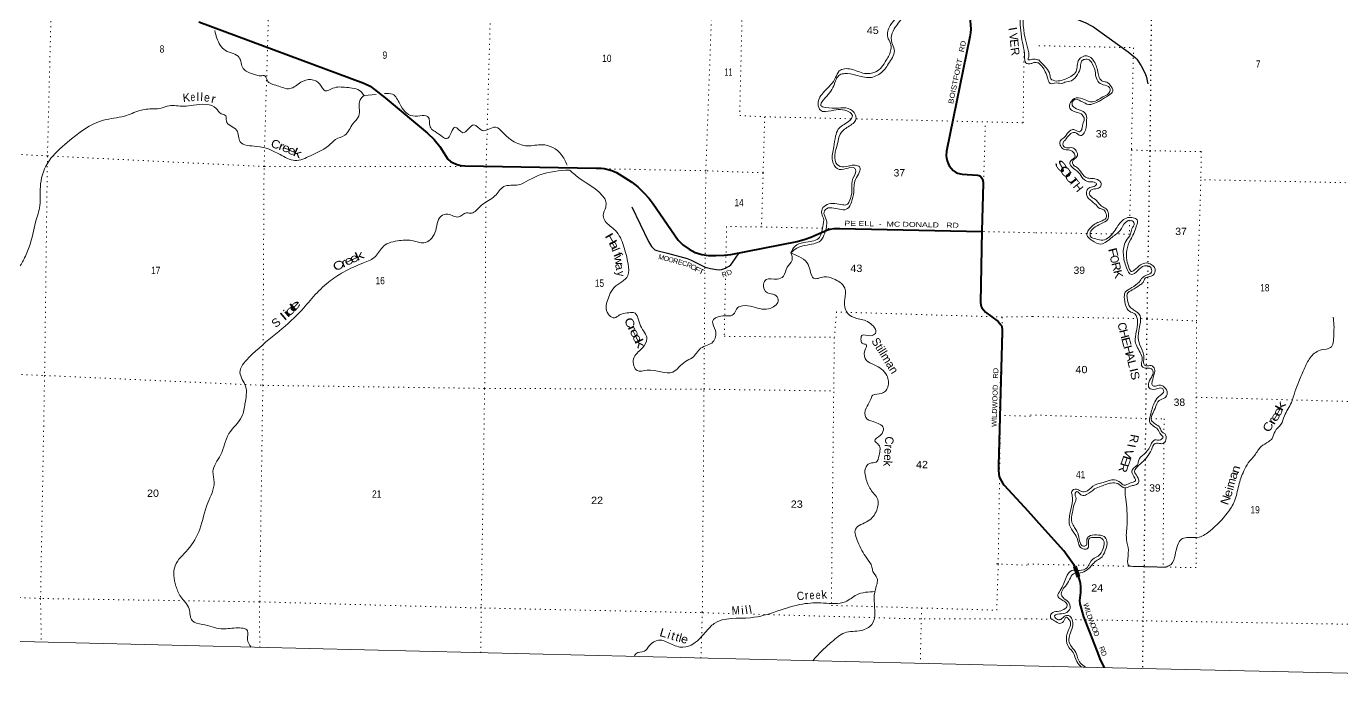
# Model space of a CAD drawing. Header units: feet. Extents: x -757852 to -501257, y -360805 to -170898.
# Drawn here: x -560732 to -529274, y -360805 to -344795 of the extents above; entities that cross this region are included whole.
import ezdxf
from ezdxf.enums import TextEntityAlignment as Align

# ---------------------------------------------------------------- set-up
doc = ezdxf.new("R2010")
doc.units = ezdxf.units.FT
doc.header["$LTSCALE"] = 80
doc.linetypes.add('DOTTED', pattern=[1.5, 0.3, -1.2])
for name, color, linetype, lineweight in [('26', 7, 'Continuous', 40), ('27', 7, 'Continuous', 13), ('29', 7, 'Continuous', 25), ('39', 7, 'Continuous', 13), ('4', 7, 'Continuous', 13), ('41', 7, 'Continuous', 13), ('6', 7, 'DOTTED', 25), ('61', 7, 'Continuous', 13), ('7', 7, 'DOTTED', 13)]:
    doc.layers.add(name, color=color, linetype=linetype, lineweight=lineweight)
doc.layers.add('30', color=7, linetype='Continuous')

msp = doc.modelspace()

# ---------------------------------------------------------------- linework, layer by layer
at = {"layer": '26'}
for points in [[(-538282.47, -343200.97), (-538146.57, -344865.46), (-538151.06, -344953.03), (-538164.52, -345049.79), (-538728.1, -347779.05), (-538730.24, -347889.56), (-538725.67, -347937.57), (-538709.42, -348012.79), (-538689.11, -348072.45), (-538659.41, -348134.18), (-538609.15, -348198.19), (-538561.94, -348242.64), (-538517.76, -348273.63), (-538462.93, -348303.35), (-538349.52, -348327.87), (-537980.46, -348355.85), (-537942.01, -348365.08), (-537914.59, -348381.08), (-537880.2, -348427.41), (-537859.76, -348486.24), (-537852.17, -348556.95), (-537876.28, -349688.68)], [(-556608.28, -344686.43), (-552664.05, -346154.11), (-552512.17, -346223.53), (-552403.4, -346303.2), (-552148.57, -346508.38), (-551134.02, -347353.05), (-550977.95, -347502.78), (-550844.62, -347671.89), (-550651.11, -347971.56), (-550588.44, -348029.56), (-550510.76, -348070.71), (-550505.48, -348070.71), (-550405.67, -348111.86), (-550341.7, -348125.57), (-550248.11, -348133.28), (-547099.83, -348189.04), (-546982.81, -348189.04), (-546916.26, -348195.93), (-546729.57, -348242.16), (-546619.9, -348287.88), (-546489.77, -348368.98), (-546253.29, -348519.3), (-546108.13, -348635.37), (-545952.24, -348788.27), (-545838.53, -348909.7), (-545741.06, -349038.26), (-545141.42, -349905.74), (-545027.47, -350018.46), (-544880.95, -350123.15), (-544739.59, -350201.35), (-544575.41, -350251.58), (-544419.73, -350274.51), (-544240.5, -350278.45), (-544041.2, -350270.81), (-543880.54, -350251.65), (-542299.55, -349941.06), (-542105.33, -349888.16), (-541972.59, -349839.05), (-541587.22, -349670.8), (-541518.19, -349646.32), (-541408.66, -349628), (-541279.76, -349634.07), (-537875.83, -349704.09)], [(-537876.28, -349688.68), (-537912.8, -351402.91), (-537906.6, -351459.34), (-537897.46, -351493.63), (-537879.18, -351530.21), (-537833.49, -351585.08), (-537789.29, -351627.97), (-537490.91, -351854.65), (-537422.24, -351932.57), (-537413.1, -351950.85), (-537403.96, -351985.15), (-537392.54, -352056.02), (-537390.59, -352113.13), (-537484.27, -355301.71), (-537480.5, -355410.9), (-537474.73, -355507.02), (-537462.22, -355559.5), (-537439.38, -355621.22), (-537411.96, -355676.09), (-537377.4, -355733.25), (-537345.7, -355772.1), (-536773.75, -356390.64)], [(-534944.43, -360132.71), (-535036.41, -359962.7), (-535123.19, -359731.56), (-535291.55, -359303.55), (-535438.81, -358916.24), (-535527.7, -358606.69), (-535535.83, -358527), (-535513.05, -358333.79), (-535515.83, -358190.56), (-535523.1, -358114.18), (-535528.56, -358087.81), (-535540.2, -358045.82), (-535633.98, -357763.19), (-535655.8, -357713.18), (-535677.77, -357672.8), (-535920.82, -357343.45), (-536440.95, -356762.29), (-536773.75, -356390.64)]]:
    msp.add_lwpolyline(points, dxfattribs=at)
at = {"layer": '29'}
for points in [[(-536481.25, -343984.32), (-536267.45, -344316.11), (-536227.31, -344360.72), (-536210.59, -344376.35), (-536169.34, -344400.88), (-535393.38, -344713.18), (-535258.48, -344782.34), (-535212.77, -344809.11), (-535148.1, -344855.95), (-534381.06, -345404.71), (-534202.68, -345551.94), (-534174.81, -345580.95), (-534139.13, -345625.57), (-534073.36, -345743.79), (-533985.28, -345908.87), (-533952.95, -345984.71), (-533908.35, -346167.63)], [(-546248.42, -349112.56), (-545850.71, -349940.51), (-545776.79, -350064.52), (-545718.19, -350125.8), (-545696.89, -350141.79), (-545655.81, -350156.4), (-545397.37, -350221.11), (-544930.73, -350345.26), (-544844.6, -350378.92), (-544563.91, -350525.22), (-544493.03, -350554.77), (-544370.52, -350584.08), (-544229.41, -350611.92), (-544149.46, -350616.05), (-544109.51, -350610.73), (-544058.9, -350597.4), (-544008.3, -350578.75), (-543920.41, -350530.79), (-543883.12, -350501.48), (-543859.97, -350470.35), (-543686.79, -350213.59)]]:
    msp.add_lwpolyline(points, dxfattribs=at)
at = {"layer": '39'}
msp.add_line((-552654.26, -346449.99), (-552366.07, -346422.68), dxfattribs=at)
for points in [[(-536235.96, -333394.73), (-536405.73, -333597.08), (-536473.48, -333828.16), (-536452.01, -334040.01), (-536496.1, -334223.6), (-536553.65, -334259.94), (-536722.05, -334298.73), (-536921.58, -334493.37), (-537076.51, -334806.09), (-537312.44, -335132.28), (-537531.61, -335374.54), (-537586.72, -335587.94), (-537444.98, -335691.07), (-537298.35, -335830.56), (-537298.54, -335963.28), (-537455.31, -336016.52), (-537694.76, -336073.12), (-537948.84, -336209.68), (-538166.41, -336401.72), (-538169.44, -336560.49), (-537951.33, -336893.38), (-537706.6, -336826.87), (-537467.38, -336713.95), (-537274.86, -336740.3), (-537213.44, -336899.15), (-537233.46, -336958.83), (-537339.71, -336943.32), (-537393.14, -337040.13), (-537381.6, -337247.64), (-537405.99, -337381.59), (-537641.19, -337621.33), (-537878.68, -337803.6), (-538145.86, -337848.31), (-538623.69, -337927.35), (-539060.58, -337985.59), (-539365.56, -338076.26), (-539738.47, -338339.69), (-539933.75, -338464.08), (-540261.91, -338903.92), (-540270.62, -339114.79), (-540050.92, -339236.54), (-539951.94, -339354.37), (-539766.7, -339483.05), (-539470.59, -339544.93), (-539262.87, -339599.92), (-539050.17, -339624.91), (-538926.03, -339838.08), (-539035.69, -339993.4), (-539348.94, -340154.19), (-539492.81, -340308.4), (-539631.92, -340376.29), (-539922.4, -340517.7), (-540234.03, -340690.61), (-540406.15, -340910.27), (-540393.78, -341091.66), (-540199.99, -341204.52), (-540031.67, -341485.49), (-539972.65, -341974.06), (-539911.61, -342144.97), (-539660.04, -342404.5), (-539598.68, -342565.35), (-539739.64, -342814.84), (-539854.37, -342968.65), (-539898.54, -343002.09), (-540008.46, -343038.75), (-540120.52, -343206.05), (-540086.18, -343329.84), (-539801.17, -343487.89), (-539641, -343708.26), (-539649.67, -343981.47), (-539736.07, -344292.39), (-539928.92, -344593.83), (-540073.61, -344774.16), (-540130.83, -345053.85), (-540065.13, -345204.79), (-540055.63, -345349.89), (-540164.46, -345605.79), (-540419.04, -345885.12), (-540690.05, -345920.58), (-541005.08, -345819.88), (-541290.42, -345862.92), (-541378.08, -346022.97), (-541642.18, -346348.25), (-541796.99, -346656.95), (-541739.14, -346801.61), (-541479.72, -346814.03), (-541059.6, -346839.71), (-540975.76, -346926.89), (-541066.87, -347068.73), (-541314.56, -347257.79), (-541380.27, -347424.59)], [(-536238.68, -333543.44), (-536351.11, -333653.14), (-536399.1, -333832.58), (-536384.21, -333997.97), (-536408.95, -334206.31), (-536553.64, -334386.64), (-536612.18, -334390.78), (-536655.94, -334373.27), (-536767.58, -334464.17), (-536929.9, -334692.19), (-537114.09, -335038.15), (-537314.38, -335256.9), (-537470.7, -335422.77), (-537472.84, -335553.42), (-537309.16, -335663.29), (-537201.74, -335912.05), (-537254.43, -336033.08), (-537502, -336091.43), (-537753.04, -336195.91), (-538104.43, -336415.79), (-538048.98, -336572.44), (-537946.23, -336698.44), (-537959.64, -336740.24), (-537874.72, -336793.26), (-537659.12, -336663.5), (-537413.44, -336601.07), (-537173.72, -336663.14), (-537113.13, -336848.1), (-537114.4, -337014.98), (-537194.72, -337070.69), (-537264.94, -337062.39), (-537268.51, -337174.89), (-537285.01, -337377.47), (-537488.08, -337620.25), (-537643.51, -337758), (-537805.25, -337849.51), (-538085.98, -337928.68), (-538534.14, -338024.77), (-538925.8, -338054.31), (-539192.66, -338085.88), (-539399.51, -338193.81), (-539707.52, -338443.25), (-539827.63, -338483.61), (-540044.27, -338709.87), (-540175.1, -338961.03), (-540152.9, -339086.43), (-539940.36, -339179.79), (-539816.25, -339330.61), (-539500.26, -339401.18), (-539224.84, -339480.49), (-538974.17, -339514.76), (-538836.9, -339758.52), (-538809.96, -339988.64), (-539009.78, -340128.98), (-539288.32, -340274.8), (-539383.1, -340342.12), (-539292.59, -340409.4), (-539108.15, -340499.84), (-538931.67, -340650.35), (-538725.4, -340758.03), (-538665.74, -340842.97), (-538677.02, -341066.84), (-538693.13, -341257.36), (-538690.85, -341502.78), (-538670.33, -341644.12), (-538480.93, -341678.51), (-538300.89, -342110.12), (-538265.12, -342493.93), (-538373.09, -342659.36), (-538406.26, -342752.8), (-538234.15, -342850.89), (-537898.46, -342998.51), (-537856.27, -343128.58), (-537917, -343265.38), (-537878.48, -343447.62), (-537644.01, -343865.46), (-537540.85, -343915.06), (-537568.8, -343843.77), (-537631.44, -343723.09), (-537573.07, -343533.93), (-537389.31, -343455.42), (-537158.94, -343621.75), (-536972.59, -343778.62), (-536830, -343983.32), (-536827.09, -344207.66), (-536889.25, -344579.69), (-536771.08, -345361.79), (-536757.75, -345513.05), (-536768.35, -345593.14), (-536667.37, -345584.35), (-536550.87, -345594.16), (-536511.61, -345604.04)], [(-542445.61, -350213.55), (-542304.97, -350097.44), (-541898.94, -349995.97), (-541739.52, -349922.7), (-541637.14, -349743.02), (-541596.05, -349442.23), (-541624.9, -349357.3), (-541658.37, -349269.74), (-541592.36, -349157.25), (-541416.68, -349142.83), (-541090.8, -349155.4), (-540997.17, -348997.55), (-540943.44, -348764), (-540899.41, -348455.73), (-540805.41, -348159.13), (-540910.83, -348117.51), (-541179.96, -348157.05), (-541339.32, -348101.62), (-541396.82, -347882.56), (-541329.36, -347597.17), (-541268.02, -347377.95), (-541074.91, -347195.17), (-540891.99, -347016.08), (-540906.59, -346905), (-541073.14, -346758.83), (-541310.5, -346749.13), (-541626.19, -346732.87), (-541729.66, -346693.32), (-541666.85, -346554.58), (-541420.42, -346214.66), (-541275.12, -345951.9), (-541161.49, -345925.42), (-540890.7, -345960.33), (-540558.31, -346021.38), (-540282.61, -345901.6), (-540089.41, -345652.46), (-539973.01, -345348.55), (-540032.36, -345187.76), (-540023.14, -344960.81), (-539908.06, -344761.42), (-539683.88, -344424.8), (-539561.52, -344123.09), (-539558.95, -343724.99), (-539730.11, -343470.08), (-540015.5, -343324.08), (-540039.3, -343248.9), (-539980.61, -343176.4), (-539815.36, -343062.77), (-539661.62, -342835.5), (-539524.36, -342698.48), (-539536.7, -342452.73), (-539740.62, -342214.86), (-539863.43, -342086.2), (-539896.94, -341809.6), (-540014.4, -341258.8), (-540181.57, -341068.37), (-540326.47, -341001.33), (-540270.17, -340814.12), (-539963.72, -340677.24), (-539706.23, -340496.55), (-539482.61, -340431.4), (-539285.97, -340518.21), (-539102.49, -340638.78), (-538879.03, -340768.69), (-538723.1, -340966.93), (-538781.85, -341260.52), (-538750.48, -341414.38), (-538790.55, -341598.09), (-538736.16, -341724.54), (-538519.4, -341812), (-538369.73, -342133.08), (-538327.65, -342433.59), (-538426.26, -342621.44), (-538502.84, -342749.67), (-538450.2, -342868.02), (-538171.77, -342979.6), (-537956.29, -343107.24), (-537971.36, -343201.27), (-537979.69, -343400.09), (-537841.13, -343730.37), (-537658.02, -343989.69), (-537510.89, -343986.41), (-537445.5, -343829.66), (-537522.37, -343776.89), (-537557.41, -343675.21), (-537503.73, -343570.36), (-537327.5, -343602.22), (-537160.12, -343722.27), (-537032.72, -343832.98), (-536917.2, -343937.27), (-536912.72, -344176.73)], [(-536912.72, -344176.73), (-536961.23, -344689.98), (-536894.45, -345251.21), (-536856.4, -345511.86), (-536827.24, -345671.68), (-536698.85, -345687.9), (-536633.58, -345661.86), (-536523.24, -345672.09)], [(-556225.85, -344898.93), (-556173.56, -345077.07), (-555969.4, -345371.26), (-555638.44, -345540.86), (-555544.05, -345803.34), (-555441.98, -345887.09), (-555248.67, -345951.67), (-555130.66, -345977.61), (-555024.02, -345981.07), (-554970.94, -346085.35), (-554731.38, -346215.78), (-554427.47, -346285.96), (-554164.83, -346133.59), (-553925.12, -346068.96), (-553715.17, -346180.33), (-553583.26, -346339.45), (-553402.03, -346276.95), (-553077.14, -346257.31), (-552731.74, -346352.96), (-552654.26, -346449.99)], [(-534113.9, -350911.38), (-534039.06, -350806.7), (-533927.01, -350741.09), (-533822.89, -350671.27), (-533850.17, -350554.08), (-533988.08, -350526.64), (-534153.49, -350639.18), (-534304.36, -350731.98), (-534418.94, -350570.49), (-534495.49, -350249.18), (-534431.45, -349927.24), (-534322.98, -349761.09), (-534291.81, -349635.26), (-534236.56, -349510.01), (-534305.1, -349438.03), (-534444.82, -349484.89), (-534569.93, -349674.76), (-534762.65, -349836.87), (-535031.79, -350003.17), (-535244.56, -349915.66), (-535365.89, -349784.14), (-535273.14, -349603.54), (-535046.79, -349462.33), (-534904.04, -349373.35), (-534921.04, -349246.36), (-534985.58, -349174.48), (-535061.27, -349148.54), (-535177.06, -349037.25), (-535326.73, -348915.1), (-535379.28, -348763.14), (-535322.6, -348662.03), (-535195.13, -348622.92), (-535137.46, -348564.03), (-535196.66, -348520.41), (-535311.02, -348515.64), (-535384.7, -348489.75), (-535457.8, -348439.77), (-535568.65, -348290.42), (-535722.29, -348166.16), (-535773.9, -348058.43), (-535717.71, -347977.41), (-535654.13, -347922.68), (-535679.79, -347821.6), (-535776.63, -347756.98), (-535896.77, -347742.03), (-535991.32, -347665.4), (-536006.31, -347538.46), (-535918.01, -347458.21), (-535810.37, -347326.2), (-535680.35, -347265.04), (-535545.03, -347316.52), (-535484.82, -347235.6), (-535484.67, -347229.58), (-535436.63, -346987.62), (-535504.54, -346889.54), (-535669.83, -346831.3), (-535774.4, -346754.44), (-535756.99, -346616.22), (-535627.81, -346506.83), (-535408.09, -346556.33), (-535266.65, -346603.95), (-534988.59, -346484.08), (-534816.68, -346351.6), (-534826.43, -346256.93), (-534975.51, -346193.06), (-535103.98, -346107.58), (-535158.44, -345951.56), (-535161.53, -345913.31), (-535230.68, -345700.67), (-535310.54, -345598.28), (-535424.71, -345585.48), (-535494.02, -345628.01), (-535521.42, -345763.98), (-535594.1, -345945.06), (-535736.35, -346096.34), (-535893.88, -346132.72), (-535946.66, -346155.56), (-536099.15, -346149.87), (-536248.03, -346160.34), (-536301.6, -346050.55), (-536361.74, -345880.32), (-536442.97, -345751.78), (-536523.24, -345672.09)], [(-536520.92, -345593.84), (-536341.48, -345790.4), (-536251.14, -345957.33), (-536229.34, -346052.29), (-536177.93, -346085.68), (-535849.49, -346041.37), (-535626.52, -345873.96), (-535555.37, -345590.37), (-535370.42, -345500.4), (-535198.82, -345629.11), (-535099.45, -345920.83), (-535056.35, -346048.45), (-534941.69, -346123.55), (-534919.61, -346124.08), (-534815.03, -346200.95), (-534748.29, -346347.22), (-534851.13, -346447.21), (-535038.77, -346565.24), (-535134.42, -346617.18), (-535318.29, -346662.98), (-535509.13, -346582.02), (-535666.97, -346548.07), (-535723.65, -346649.18), (-535659.7, -346745.15), (-535488.69, -346815.58), (-535386.65, -346914.49), (-535376.4, -347071.45), (-535431.2, -347343.38), (-535519.17, -347409.57), (-535651.94, -347336.05), (-535779.62, -347383.2), (-535889.31, -347517.17), (-535938.99, -347578.26), (-535936.64, -347646.63), (-535853.55, -347698.87), (-535708.98, -347700.35), (-535622.42, -347774.77), (-535595.09, -347889.95), (-535661.22, -347966.71), (-535711.15, -348037.84), (-535698.65, -348102.44), (-535619.78, -348162.61), (-535519.75, -348261.46), (-535404.64, -348400.87), (-535278.86, -348432.03), (-535148.74, -348449.24), (-535036.28, -348532.32), (-535042.68, -348630.62), (-535150.28, -348678.25), (-535269.58, -348711.54), (-535309.57, -348786.92), (-535267.31, -348866.3), (-535133.16, -348965.98), (-535053.25, -349066.36), (-534986.17, -349116.2), (-534889.28, -349178.81), (-534851.57, -349280.18), (-534866.73, -349408.41), (-535032.14, -349520.95), (-535209.35, -349623.16), (-535286.15, -349725.79), (-535276.54, -349826.48), (-535157.38, -349881.59), (-534985.24, -349905.84), (-534717.28, -349705.36), (-534520.07, -349440.88), (-534387.8, -349369.74), (-534261.35, -349372.79), (-534166.12, -349421.3), (-534179.57, -349561.62), (-534248.42, -349750.83), (-534324.34, -349899.69), (-534412.67, -350146.7), (-534410.44, -350385.85), (-534355.1, -350588.1), (-534308.53, -350655.53), (-534237.55, -350627.11), (-534087.9, -350502.13), (-533940.16, -350455.46), (-533828.54, -350490.31), (-533751.96, -350562.48), (-533755.66, -350715.09), (-533863.65, -350778.78), (-533973.11, -350820.35), (-534025.78, -350921.54), (-534107.72, -350987.88), (-534281.11, -351098.22), (-534403.98, -351195.72), (-534402.25, -351290.19), (-534331.29, -351510.91), (-534250.46, -351573.13)], [(-561093.87, -350850.18), (-560928.83, -350600.13), (-560792.73, -350373.27), (-560655.65, -350051.93), (-560508.45, -349475.51), (-560409.44, -349084.56), (-560390.91, -348564.3), (-560188.15, -348013.82), (-559749.08, -347569.53), (-558886.31, -347038.42), (-558385.78, -346942.02), (-558019.1, -346811.11), (-557864.97, -346777.9), (-557507.64, -346751.27), (-557318.61, -346697.06), (-556966.45, -346706.46), (-556732.04, -346681.88), (-556188.76, -346761.82), (-556073.82, -346884.19), (-555960.67, -346936.12), (-555948.46, -347059.19), (-555703.72, -347280.29), (-555615.88, -347558.64), (-555224.53, -347665.84), (-554660.81, -347863.09), (-554308.77, -348003.2), (-553934.61, -347890.63), (-553454.3, -347606.55), (-553336.17, -347501.79), (-553115.37, -347398.33), (-552919.39, -347125.15), (-552782.75, -346944.56), (-552746.23, -346555.61), (-552653.69, -346449.94)], [(-552164.3, -346403.24), (-551972.55, -346419.79), (-551800.56, -346648.59), (-551487.5, -346938.26), (-551111.96, -346972.55), (-551061.59, -347225.56), (-550955.55, -347311.45), (-550778.24, -347435.84), (-550683, -347481.16), (-550474.82, -347204.35), (-550295.81, -347338.85), (-550031.96, -347148.31), (-549826.86, -347285.67), (-549512.2, -347207.38), (-549315.52, -347356.54), (-549101.57, -347532.39), (-548746.95, -347654.49), (-548391.56, -347625.78), (-547939.78, -347859.62), (-547801.11, -348113.99)], [(-541380.27, -347424.59), (-541422.64, -347680.62), (-541451.2, -348009.51), (-541342.39, -348198.05), (-541122.89, -348199.12), (-540951.24, -348175.06), (-540902.01, -348220.36), (-540963.1, -348431.55), (-540985.98, -348708.33), (-541049.1, -348983.8), (-541107.93, -349060.33), (-541202.68, -349063.29), (-541581.19, -349059.07), (-541699.38, -349165.85), (-541698, -349312.7), (-541669.48, -349387.14), (-541682.4, -349582.68), (-541788.22, -349870.85), (-542135.29, -349965.63), (-542353.29, -350059.75), (-542445.61, -350213.55)], [(-547738.31, -348232.89), (-548452.81, -348349.78), (-548718.7, -348477.91), (-548957.74, -348584.8), (-549311.62, -348629.64), (-549526.13, -348851.95), (-549837.08, -349067.11), (-549976.35, -349203.37), (-550082.95, -349262.25), (-550205.68, -349258.28), (-550394.03, -349354.74), (-550651.8, -349290.08), (-550814.41, -349337.1), (-550959.89, -349732.58), (-551225.33, -349973.34), (-551479.52, -349922.88), (-551805.72, -349920.35), (-552188.63, -350054.75), (-552379.62, -350297.93), (-552664.46, -350451.6), (-553146.81, -350673.27), (-553504.87, -350913.05), (-553864.29, -351259.36), (-554186.06, -351625), (-555409.1, -352719.59), (-555621.9, -353078.71), (-555489.25, -353404.77), (-555502.45, -353820.62), (-555576.53, -354123.9), (-555885.68, -354536.2), (-556087.24, -355048.51), (-556269, -355444.83), (-556240.82, -355699.13), (-556393.51, -356194.92), (-556584.55, -356820.2), (-556867.96, -357309.75), (-557174.27, -357696), (-557153.42, -358181.33), (-557038.66, -358436.42), (-556840.42, -358726.4), (-556764.77, -359008.38), (-556521.93, -359098.7), (-556074.05, -359201.7), (-555717.03, -359185.11), (-555439.28, -359254.44), (-555443.7, -359457.41), (-555353.06, -359647.37)], [(-547738.31, -348232.89), (-547710.77, -348259.19), (-547441.63, -348473.03), (-546870, -349118.99), (-546934.85, -349322.01), (-546888.7, -349454.23), (-546642.14, -349681.42), (-546448.14, -350041.64), (-546341.19, -350479.49), (-546345.97, -350756.85), (-546673.23, -351041.87), (-546787.87, -351227.19), (-546847.55, -351394.19), (-546864.54, -351548.48), (-546661.98, -351766.2), (-546542.99, -351697.66), (-546360.26, -351651.3), (-546206.9, -351642.19), (-546041.74, -351959.25), (-545888.27, -352263.86), (-546000.22, -352491.5), (-546211.85, -352750.1), (-546122.06, -353030.53), (-545886.09, -353020.08), (-545273.26, -353066.07), (-544969.08, -352810.47), (-544807.14, -352721.2), (-544604.64, -352496.49), (-544309.81, -352345.16), (-544252.72, -352069.49), (-544318.46, -351856.21), (-544120.91, -351723.85), (-543823.74, -351689.23), (-543711.75, -351523.93), (-543607.67, -351481.05), (-543348.7, -351507.54), (-542928.71, -351537.24), (-542749.04, -351333.91), (-542831.92, -351216.6), (-543007.7, -351170.68), (-543101.86, -350964.52), (-543037.93, -350853.97), (-542777.75, -350842.29), (-542626.44, -350770.77), (-542537.12, -350558.49), (-542416.89, -350387.42), (-542418.17, -350300.91), (-542444.82, -350212.9)], [(-542442.81, -350219.54), (-542031.57, -350494.43), (-541975.01, -350679.26), (-541908.86, -350816.14), (-541654.26, -350790.2), (-541430.07, -350833.67), (-541275.62, -350917.1), (-541159.24, -351057.62), (-541157.59, -351323.13), (-541095.55, -351652.94), (-540872.03, -351780.84), (-540579.07, -351878.81), (-540424.19, -352139.23), (-540538.72, -352193.84), (-540752.11, -352190.95), (-540767.95, -352309.09), (-540730.07, -352384.72), (-540646.07, -352403.53), (-540676.95, -352551.35), (-540640.08, -352785.82), (-540456.03, -352888.31), (-540152.14, -353149.54), (-540130.63, -353423.73), (-540280.59, -353579.75), (-540487.22, -353617.3), (-540547.77, -353748.07), (-540650.14, -353927.75), (-540653.32, -354154.9), (-540481.09, -354248.96), (-540234.31, -354405.77), (-540301.97, -354570.5), (-540439.29, -354708.83), (-540347.6, -354802.3), (-540337.46, -355054), (-540409.15, -355218.6), (-540561.13, -355247.86), (-540663.54, -355365.2), (-540652.77, -355596.82), (-540538.77, -355876.02), (-540368.92, -356108.77), (-540393.18, -356365.4), (-540596.76, -356624.25), (-540901.04, -356819.52), (-540848.17, -357120.88), (-540631.11, -357516.04), (-540508.91, -357727.13), (-540483.99, -357830.5), (-540384.6, -357998.62), (-540427.22, -358262.7), (-540454.12, -358539.35), (-540510.27, -359102.63), (-540766.49, -359243.14), (-541159.04, -359300.81), (-541465.91, -359514.09), (-541716.88, -359743.26), (-541921.9, -359967.54)], [(-535494.84, -360121.32), (-535611.39, -359987), (-535698.47, -359767.91), (-535798.15, -359654.99), (-535857.07, -359434.57), (-535818.62, -359256.68), (-535755.97, -359075.35), (-535803.67, -358971.73), (-535856.79, -358926.24), (-535927.62, -359031.02), (-536019.06, -359075.03), (-536140.09, -359013.84), (-536234.73, -358941.23), (-536214.18, -358839.26), (-536072.36, -358788.43), (-535918.55, -358739.91), (-535838.03, -358649.43), (-535888.07, -358559.81), (-535993.04, -358499.01), (-536061.3, -358414.99), (-536003.98, -358287.78), (-535861.85, -357975.77), (-535725.33, -357812.3), (-535546.55, -357810.58), (-535364.14, -357742.66), (-535224.6, -357537.07), (-535096.29, -357463.81), (-534979.45, -357283.79), (-534976.49, -357078.93), (-535049.49, -357024.92), (-535173.99, -357023.93), (-535304.94, -357040.86), (-535329.8, -357154.79), (-535344.81, -357276.99), (-535435.77, -357300.91), (-535536.68, -357238.2), (-535594.61, -357059.99), (-535671.49, -356917.49), (-535781.28, -356723.97), (-535763.88, -356420.99), (-535714.86, -356138.88), (-535723.55, -356000.03), (-535731.59, -355917.46), (-535613.9, -355868.06), (-535526.46, -355906.34), (-535400.35, -355923.45), (-535224.51, -355795.08), (-534975.29, -355704.66), (-534704.67, -355642.87), (-534567.58, -355704.45), (-534476.76, -355768.93), (-534337, -355720.06), (-534209.18, -355666.89), (-534271.76, -355514.69), (-534287.25, -355407.82), (-534142.7, -355244.55), (-534140.06, -355218.49), (-533889.39, -354903.07), (-533739.57, -354687.68), (-533604.89, -354682.89), (-533547.08, -354617.99), (-533597.85, -354558.49), (-533677.13, -354432.01), (-533779.65, -354353.18), (-533854.27, -354283.07), (-533840.93, -354064.39), (-533745.65, -353779.37), (-533615.3, -353621.78), (-533530.52, -353521.36), (-533569.1, -353456.13), (-533724.14, -353472.48), (-533880.02, -353440.59), (-533884.98, -353313.89), (-533804.67, -353149.06), (-533787.79, -353032.94), (-533842.73, -352979.37), (-533968.99, -352968.29), (-534061.86, -352905.77), (-534046.99, -352789.6), (-534075.31, -352632.19), (-534210.61, -352331.57), (-534186.99, -352103.09), (-534157.06, -351862.7), (-534222.78, -351674.26), (-534349.78, -351610.92), (-534414.17, -351533.02), (-534469.27, -351320.72), (-534451.23, -351156.4), (-534295.9, -351045.62), (-534113.9, -350911.38)], [(-534250.46, -351573.13), (-534097.3, -351717.47), (-534098.55, -351934.44), (-534131.43, -352130.55), (-534144.19, -352242.75), (-534071.56, -352477.58), (-534003.48, -352734.39), (-534004.78, -352870.98), (-533961.6, -352912.21), (-533830.89, -352905.32), (-533748.63, -352991.69), (-533761.69, -353115.95), (-533803.87, -353281.69), (-533808.07, -353372.01), (-533750.64, -353405.54), (-533643.53, -353377.99), (-533516.09, -353423.25), (-533445.28, -353567.62), (-533506.26, -353680.67), (-533638.34, -353743.79), (-533737.45, -353938.3), (-533820.69, -354223.6), (-533734.23, -354302.04), (-533620.05, -354397.22), (-533576.12, -354490.7), (-533506.94, -354536.58), (-533478.43, -354685.95), (-533546.81, -354772.7), (-533665.14, -354765.83), (-533737.69, -354776.13), (-533825.55, -354920.68), (-533934.36, -355100.89), (-534113.57, -355285.44), (-534225.95, -355447.48), (-534162.39, -355559.52), (-534142.25, -355722.75), (-534227.77, -355770.92), (-534328.72, -355792.59), (-534468.33, -355835.43), (-534594.8, -355750), (-534750.58, -355714.1), (-535029.72, -355795.77), (-535181.91, -355860.41), (-535373.95, -355994.41), (-535490.81, -356009.67), (-535559.74, -355953.76), (-535607.14, -355920.47), (-535646.25, -355959.71), (-535627.34, -356090.76), (-535668.88, -356230.4), (-535715.66, -356420.15), (-535727.48, -356658.96), (-535660.2, -356783.15), (-535566.47, -356976.28), (-535446.06, -357228.33), (-535377.23, -357205.88), (-535370.34, -357087.5), (-535323.94, -356996.2), (-535136.3, -356960.54), (-534956.53, -357001.05), (-534890.82, -357107.11), (-534928.44, -357333.25), (-535043.36, -357517.33), (-535143.27, -357579.21), (-535256.5, -357693.01), (-535400.22, -357822.15), (-535566.07, -357870.39), (-535689.05, -357889.52), (-535782.73, -358025.9), (-535889.14, -358190.09), (-535979.98, -358374.76), (-535937.82, -358458.15), (-535811.8, -358561.65), (-535769.33, -358715.38), (-535884.61, -358831.14), (-536074.02, -358856.71), (-536143.29, -358897.23), (-536116.45, -358950.12), (-536023.09, -358992.55), (-535908.54, -358906.91), (-535807.69, -358889.25), (-535719.61, -358983.8), (-535704.91, -359122.79), (-535759.42, -359300.3), (-535799.26, -359452.04), (-535760.56, -359595.62), (-535655.44, -359732.78), (-535589.13, -359897.12), (-535521.69, -360026.74), (-535401.29, -360122.45)], [(-529476.78, -351748.61), (-529459.13, -351931.88), (-529463.31, -352186.95), (-529544.74, -352480.34), (-529754.9, -352533.53), (-530003.77, -352692.28), (-530154.77, -352955.86), (-530301.55, -353293.88), (-530391.75, -353534.82), (-530478.32, -353791.92), (-530642.72, -354111.43), (-530728.08, -354318.33), (-530868.71, -354485.72), (-530939.04, -354652.8), (-531023.23, -354729.12), (-531198.82, -354847.45), (-531354.38, -355050.64), (-531507.54, -355237.82), (-531614.64, -355430.13), (-531737.52, -355776.77), (-531836.96, -356150.09), (-532006.46, -356431.31), (-532422.58, -356861.28), (-532685.31, -357011.66), (-532974.83, -357024.76), (-533108.23, -357059.72), (-533200.35, -357214.21), (-533260.1, -357441.82), (-533355.88, -357664.54), (-533408.94, -357699.43), (-533506.12, -357731.24), (-533692.27, -357723.81), (-533873.26, -357720.69), (-534090.14, -357717.57), (-534307.02, -357709.76), (-534364.81, -357694.44), (-534392.78, -357605.36), (-534375.82, -357320.46), (-534419.91, -357068.25), (-534402.09, -356664.83), (-534409.32, -356383.36), (-534434.42, -356093.43), (-534455.89, -355902.04), (-534450.89, -355833.68)], [(-540434.95, -358314.71), (-540872.43, -358393.07), (-541143.5, -358557.23), (-541664.12, -358588.63), (-542166.39, -358612.58), (-542782.14, -358785.69), (-543411.41, -358940.26), (-544283.93, -359080.92), (-544468.99, -359263.96), (-544768.35, -359557.92), (-545028.94, -359646.01), (-545318.38, -359564.24), (-545609.59, -359474.36), (-545829.33, -359608.01), (-545950.24, -359736.82), (-546153.67, -359800.62), (-546194.66, -359869.72)]]:
    msp.add_spline(points, degree=3, dxfattribs=at)
at = {"layer": '4'}
msp.add_lwpolyline([(-751809.62, -170897.83), (-720494.9, -171910.43), (-689178.81, -172879.95), (-657861.41, -173806.4), (-626542.79, -174689.77), (-595222.97, -175530.05), (-563902.02, -176327.26), (-532580.01, -177081.38), (-501256.99, -177792.41), (-505285.46, -360804.74), (-536860.21, -360087.99), (-568433.95, -359327.81), (-600006.62, -358524.19), (-631578.15, -357677.16), (-663148.48, -356786.69), (-694717.56, -355852.8), (-726285.32, -354875.48), (-757851.71, -353854.74)], close=True, dxfattribs=at)
msp.add_lwpolyline([(-751809.62, -170897.83), (-720494.9, -171910.43), (-689178.81, -172879.95), (-657861.41, -173806.4), (-626542.79, -174689.77), (-595222.97, -175530.05), (-563902.02, -176327.26), (-532580.01, -177081.38), (-501256.99, -177792.41), (-505285.46, -360804.74), (-536860.21, -360087.99), (-568433.95, -359327.81), (-600006.62, -358524.19), (-631578.15, -357677.16), (-663148.48, -356786.69), (-694717.56, -355852.8), (-726285.32, -354875.48), (-757851.71, -353854.74)], close=True, dxfattribs=at)
at = {"layer": '6'}
msp.add_line((-533911.83, -350521.09), (-533915.61, -350733.94), dxfattribs=at)
for points in [[(-533689.09, -337291.16), (-533813.38, -343076.69), (-533862.94, -347769.01), (-533910.71, -350457.88)], [(-533916.74, -350797.13), (-533934.37, -351789.72), (-533949.34, -352914.61)], [(-533950.14, -352974.72), (-533966.1, -354173.88), (-533974.54, -355010.22)], [(-533975.99, -355154.17), (-534001.85, -357717.26), (-534027.29, -359014.6), (-534038.76, -360153.8)]]:
    msp.add_lwpolyline(points, dxfattribs=at)
at = {"layer": '61'}
for p, q in [((-535685.79, -357730.49), (-535614.79, -357706.32)), ((-535605.22, -357967.15), (-535685.79, -357730.49))]:
    msp.add_line(p, q, dxfattribs=at)
msp.add_lwpolyline([(-535600.22, -357956.99), (-535675.63, -357735.48), (-535619.78, -357716.47), (-535544.37, -357937.98)], close=True, dxfattribs=at)
msp.add_lwpolyline([(-535614.79, -357706.32), (-535534.22, -357942.98), (-535605.22, -357967.15)], dxfattribs=at)
at = {"layer": '7'}
for p, q in [((-537871.94, -349714.17), (-537794.33, -347080.72)), ((-536617.98, -349730.73), (-541598.3, -349626.05)), ((-535368.15, -349749.3), (-536617.98, -349730.73)), ((-534769.44, -349758.21), (-535294.62, -349750.4)), ((-536664.87, -351735.95), (-534163.77, -351785.2)), ((-533526.38, -354761.43), (-533546.31, -357732.28)), ((-537527.69, -357650.77), (-536797.65, -357684.47)), ((-535314.36, -357688.03), (-536803.32, -357654.87)), ((-539323.66, -358707.06), (-539351.47, -360029.59)), ((-536194.61, -358976.21), (-536833.95, -358964.88)), ((-535994.85, -358979.75), (-536077.57, -358978.28)), ((-535794.87, -358983.29), (-535894.13, -358981.53)), ((-535380.24, -358990.64), (-535719.26, -358984.63))]:
    msp.add_line(p, q, dxfattribs=at)
for points in [[(-555151.28, -359652.9), (-555151.38, -358559.91), (-555075.65, -353381.97), (-555046.49, -348148.22), (-554888.09, -342713.54), (-554699.3, -336511.63)], [(-549451.7, -336798.28), (-549586.14, -342810.9), (-549735.49, -348149.73), (-549770.93, -353455.29), (-549852.08, -358677.3), (-549864.72, -359780.14)], [(-544598.12, -359905.71), (-544565.24, -358806.35), (-544524.91, -353474.42), (-544481.91, -348249.17), (-544285.03, -342934.38), (-544213.36, -336996.14)], [(-560015.3, -339256.15), (-560093.9, -342633.36), (-560226.89, -347901.96), (-560294.66, -353146.52), (-560391.46, -358480.64), (-560373.41, -359526.01)], [(-538954.43, -342037.02), (-538957.69, -342485.57), (-538972.63, -342899.28), (-543575.45, -342853.37), (-543670.61, -346928.07), (-543073.43, -346959.48), (-541013.26, -347006.79)], [(-536513.36, -345258.06), (-534253.07, -345306.35), (-534302.13, -347742.33), (-534341.45, -349363.44)], [(-540880.23, -347009.85), (-536890.75, -347101.47), (-536874.1, -345413.4)], [(-543073.43, -346959.48), (-543109.93, -348299.65), (-543150.99, -349593.42)], [(-543109.93, -348299.65), (-544481.91, -348249.17), (-549735.49, -348149.73), (-555046.49, -348148.22), (-560224.62, -347893.99), (-565139.12, -347646.28)], [(-534299.5, -347755.29), (-533862.94, -347769.01), (-532630.37, -347792.73), (-532642.63, -348463.51), (-532747.47, -351874.62), (-532752.78, -353666.71), (-532751.12, -357737.4), (-533546.31, -357732.28), (-534001.85, -357717.26), (-535252.84, -357689.41)], [(-505026.3, -349030.96), (-507632.81, -349065.07), (-512817.82, -348873.63), (-518116.9, -348665.38), (-523379.54, -348610.71), (-528692.11, -348544.78), (-532642.63, -348463.51)], [(-534343.1, -349431.18), (-534351.18, -349764.42), (-534665.69, -349759.74)], [(-541692.44, -349624.08), (-543150.99, -349593.42), (-543984.47, -349582.51), (-544006.04, -350609.41)], [(-544010.72, -350832.3), (-544039.64, -352209.12), (-541408.05, -352234.05)], [(-537391.69, -351748.16), (-541352.52, -351626.51), (-541408.05, -352234.05), (-541423.15, -353534.69), (-541478.6, -358644.92), (-537524.59, -358758.94), (-537487.77, -357662.12), (-537435.2, -354102.3)], [(-536664.87, -351735.95), (-537391.69, -351748.16), (-537461.29, -354099.44), (-536712.77, -354121.68)], [(-534071.63, -351787.01), (-533934.37, -351789.72), (-532744.73, -351844.55)], [(-565285.07, -352942.61), (-560294.66, -353146.52), (-555075.65, -353381.97), (-549770.93, -353455.29), (-544524.91, -353474.42), (-541418.55, -353516.74)], [(-532752.78, -353666.71), (-528766.82, -353776.97), (-523435.29, -353889.56), (-518113.46, -353987.86), (-512907.9, -354159.7), (-507754.28, -354237.86), (-505143.21, -354341.93)], [(-536719.95, -354090.83), (-533966.1, -354173.88), (-533869.79, -354176.2)], [(-533838.54, -354176.96), (-533522.51, -354184.59), (-533524.77, -354521.6)], [(-543926.04, -358838.39), (-544590.25, -358819.42), (-549851.03, -358707.5), (-555151.38, -358559.91), (-560391.46, -358480.64), (-565316.21, -358238.63)], [(-536833.95, -358964.88), (-539356.42, -358968.87), (-543365.46, -358854.39)], [(-505259.87, -359642.28), (-507825.91, -359508.29), (-512981.87, -359444.14), (-518343, -359307.73), (-523560.12, -359200.9), (-528889.89, -359098.4), (-534027.29, -359014.6), (-535155.02, -358994.62)]]:
    msp.add_lwpolyline(points, dxfattribs=at)

# ---------------------------------------------------------------- texts
at = {"layer": '27'}
for s, rotation, width, p in [('BOISTFORT   RD', 78.333, 1.2, (-538568.13, -346658.22)), ('PE ELL  -  MC DONALD   RD', 358.95, 1.3, (-541166.86, -349564.07)), ('WILDWOOD   RD', 88.317, 1.1, (-537527.13, -354377.01))]:
    msp.add_text(s, height=120, rotation=rotation, dxfattribs=dict(at, width=width)).set_placement(p)
for s, rotation, width, p in [('W', 286.022, 0.8, (-535433.4, -358681.46)), ('L', 286.022, 1.15, (-535387.48, -358838.69)), ('W', 290.817, 0.9, (-535314.93, -359045.56)), ('D', 291.472, 1.05, (-535193.43, -359345.84)), ('R', 291.472, 1.05, (-535056.91, -359708.83))]:
    msp.add_text(s, height=120, rotation=rotation, dxfattribs=dict(at, width=width)).set_placement(p, align=Align.CENTER)
for s, rotation, p in [('I', 286.022, (-535408.57, -358767.93)), ('D', 290.817, (-535354.45, -358941.14)), ('O', 290.817, (-535274.39, -359145.41)), ('O', 290.817, (-535232.38, -359243.13)), ('D', 290.578, (-535016.74, -359815.95))]:
    msp.add_text(s, height=120, rotation=rotation, dxfattribs=at).set_placement(p, align=Align.CENTER)
at = {"layer": '30'}
for s, rotation, width, p in [('M', 345.943, 0.9, (-545558.48, -350376.64)), ('O', 345.943, 0.85, (-545438.87, -350406.58)), ('O', 345.102, 0.9, (-545327.44, -350436.32)), ('R', 345.102, 0.9, (-545216.06, -350465.96)), ('C', 345.102, 0.9, (-545002.38, -350522.81)), ('R', 338.654, 1.05, (-544898.63, -350562.96)), ('O', 332.471, 1.15, (-544800.34, -350611.86)), ('F', 332.471, 1.35, (-544703.3, -350669.16)), ('T', 335.369, 1.4, (-544608.64, -350712.71)), ('R', 14.756, 0.9, (-544024.68, -350784.87)), ('D', 25.621, 1.15, (-543896.89, -350733))]:
    msp.add_text(s, height=120, rotation=rotation, dxfattribs=dict(at, width=width)).set_placement(p, align=Align.CENTER)
msp.add_text('E', height=120, rotation=345.102, dxfattribs=at).set_placement((-545106.92, -350494.99), align=Align.CENTER)
at = {"layer": '41'}
for s, rotation, width, p in [('I', 279.649, 1.15, (-537238.34, -344873.15)), ('V', 278.232, 0.95, (-537217.68, -345057.48)), ('E', 275.702, 1.1, (-537200.86, -345209.61)), ('e', 2.179, 0.75, (-556747.01, -346584.12)), ('e', 352.197, 0.9, (-556424.19, -346594.57)), ('r', 347.271, 1.15, (-556276.18, -346625.79)), ('C', 340.843, 1.1, (-554801.12, -347707.94)), ('r', 340.586, 1.3, (-554660.86, -347755.41)), ('e', 340.586, 1.2, (-554550.54, -347796.71)), ('e', 337.479, 1.25, (-554417.66, -347855.27)), ('k', 337.31, 1.45, (-554282.51, -347917.19)), ('S', 309.149, 1.8, (-536061.74, -348201.29)), ('O', 309.149, 1.45, (-535950.25, -348338.23)), ('U', 309.149, 1.6, (-535833.88, -348483.3)), ('H', 299.613, 1.5, (-546833.65, -349931.01)), ('a', 295.336, 1.45, (-546761.62, -350067.92)), ('F', 283.982, 1.4, (-534833.79, -350228.23)), ('C', 28.831, 1.3, (-553224.21, -350601.72)), ('r', 25.04, 1.5, (-553102.64, -350542.68)), ('e', 25.04, 1.35, (-552984.54, -350486.03)), ('e', 24.324, 1.3, (-552854.8, -350428.2)), ('k', 24.324, 1.5, (-552725.02, -350369.23)), ('f', 292.076, 1.45, (-546675.47, -350293.75)), ('w', 283.727, 1.15, (-546653.97, -350413.08)), ('O', 283.982, 0.9, (-534801.19, -350390.76)), ('R', 283.982, 1.1, (-534757.76, -350565.15)), ('y', 275.995, 0.9, (-546612.32, -350722.74)), ('a', 280.769, 1.05, (-546638.89, -350562.06)), ('K', 283.982, 1.15, (-534712.81, -350745.69)), ('e', 45.365, 2.05, (-554247.62, -351545.01)), ('l', 40.129, 1.6, (-554518.02, -351812.9)), ('i', 42.473, 1.8, (-554442.05, -351737.68)), ('d', 42.473, 2.1, (-554349.72, -351653.15)), ('C', 296.373, 1.25, (-546389.31, -351927.87)), ('r', 295.278, 1.5, (-546327.42, -352056.86)), ('e', 297.506, 1.4, (-546265.72, -352174.99)), ('e', 295.964, 1.35, (-546204.93, -352298.81)), ('k', 295.964, 1.55, (-546145.63, -352420.57)), ('H', 284.83, 1.15, (-534569.43, -352175.65)), ('E', 284.83, 1.3, (-534518.38, -352368.42)), ('H', 284.83, 1.15, (-534467.34, -352561.21)), ('A', 284.83, 1.1, (-534422.3, -352723.04)), ('L', 284.83, 1.15, (-534380.57, -352888.93)), ('I', 283.24, 1.2, (-534342.71, -353039.65)), ('S', 283.24, 1.15, (-534312.47, -353171.55)), ('k', 61.951, 1.6, (-530648.66, -353920.23)), ('r', 61.234, 1.6, (-530856.68, -354284.05)), ('e', 59.424, 1.5, (-530783.33, -354179.38)), ('e', 62.737, 1.4, (-530713.87, -354055.23)), ('C', 64.8, 1.2, (-530946.37, -354415.92)), ('I', 259.422, 1.15, (-534396.49, -354809.32)), ('R', 259.422, 1.05, (-534334.36, -354640.04)), ('E', 251.422, 1.35, (-534524.67, -355153.62)), ('V', 250.422, 1.2, (-534465.53, -354981.33)), ('R', 254.237, 1.15, (-534586.02, -355326.36)), ('a', 73.681, 1.2, (-531774.42, -355561.77)), ('n', 73.285, 1.2, (-531718.57, -355416.71)), ('N', 70.76, 1.15, (-531957.91, -356156.32)), ('e', 71.27, 1.15, (-531898.69, -355994.67)), ('C', 8.666, 0.9, (-542203.87, -358517.14)), ('e', 2.431, 0.75, (-541938.91, -358497.01)), ('e', 1.889, 0.75, (-541790.78, -358492.65)), ('M', 3.319, 0.85, (-543761.51, -358860.34)), ('L', 343.735, 1.15, (-545520.39, -359396.48)), ('e', 344.828, 1.1, (-545013.21, -359546.67))]:
    msp.add_text(s, height=200, rotation=rotation, dxfattribs=dict(at, width=width)).set_placement(p, align=Align.CENTER)
for s, rotation, p in [('R', 279.649, (-537180.7, -345413.74)), ('K', 5.793, (-556893.89, -346598.59)), ('l', 358.03, (-556633.55, -346582.2)), ('l', 356.317, (-556544.28, -346582.52)), ('T', 309.149, (-535761.86, -348573.92)), ('H', 309.149, (-535651.27, -348705.47)), ('l', 292.005, (-546725.1, -350175.93)), ('S', 40.129, (-554696.51, -351957.32)), ('C', 284.83, (-534616.43, -351998.09)), ('m', 75.496, (-531830.62, -355737.4)), ('i', 74.496, (-531865.6, -355876.99)), ('k', 6.097, (-541639.44, -358484.45)), ('r', 4.709, (-542063.06, -358502.95)), ('i', 5.319, (-543597.05, -358858.64)), ('l', 8.502, (-543495, -358850.48)), ('l', 11.124, (-543394.75, -358842.62)), ('i', 341.973, (-545389.38, -359438.93)), ('t', 341.973, (-545292.41, -359468.41)), ('t', 343.624, (-545188.1, -359498.29)), ('l', 344.828, (-545115.8, -359518.84))]:
    msp.add_text(s, height=200, rotation=rotation, dxfattribs=at).set_placement(p, align=Align.CENTER)
for s, rotation, p in [('Stillman', 301.811, (-540530.98, -352319.55)), ('Creek', 266.192, (-540186.18, -354597.13))]:
    msp.add_text(s, height=200, rotation=rotation, dxfattribs=at).set_placement(p)
at = {"layer": '7'}
for s, width, p in [('45', 1.1, (-540631.92, -344978.28)), ('8', 0.85, (-557542.87, -345425.08)), ('9', 0.85, (-552210.98, -345571.83)), ('10', 0.85, (-546959.68, -345647.11)), ('7', 0.85, (-531326.42, -345784.85)), ('11', 0.65, (-544037.69, -345977.07)), ('38', 1.05, (-535153.83, -347452.96)), ('37', 1.05, (-539990.23, -348385.91)), ('14', 0.85, (-543796.37, -349097.95)), ('37', 1.05, (-533253.14, -349786.9)), ('17', 0.85, (-557747.45, -350721.65)), ('43', 1.1, (-541024.56, -350669.88)), ('39', 1.05, (-535686.18, -350716.29)), ('16', 0.85, (-552380.1, -350963.93)), ('15', 0.85, (-547134.94, -351025.42)), ('18', 0.85, (-531221.72, -351133.4)), ('40', 1.1, (-535640.76, -353091.45)), ('38', 1.05, (-533292.01, -353872.7)), ('42', 1.1, (-539455.27, -355363.62)), ('41', 0.85, (-535628.1, -355604.44)), ('39', 1.05, (-533876.93, -355923.36)), ('20', 1.1, (-557845.85, -356049.14)), ('21', 0.85, (-552462.89, -356069.23)), ('22', 1.1, (-547224.02, -356220.67)), ('23', 1.1, (-542449.27, -356310.69)), ('19', 0.85, (-531454.95, -356444.92)), ('24', 1.1, (-535264.14, -358314.57))]:
    msp.add_text(s, height=175, dxfattribs=dict(at, width=width)).set_placement(p)

doc.saveas('drawing.dxf')
